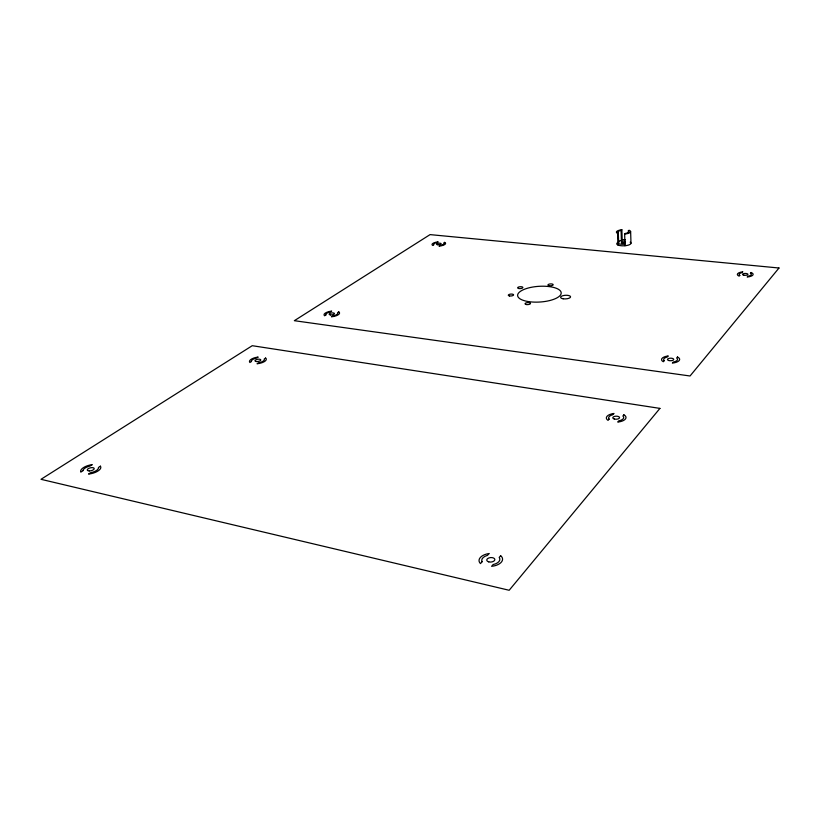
<?xml version="1.0" encoding="UTF-8"?>
<svg xmlns="http://www.w3.org/2000/svg" width="820" height="820" viewBox="0 0 820 820"><rect width="100%" height="100%" fill="white"/><g stroke="black" fill="none" stroke-linecap="round" stroke-linejoin="round"><path stroke-width="1.23" d="M618.69 242.792L618.628 242.751A5.504 1.783 -2.4 0 1 621.263 240.455L622.175 239.747L621.857 229.723L620.935 230.41A5.525 1.753 -2.5 0 0 618.29 232.665L618.69 242.792L617.901 243.478A7.144 2.316 -2.4 0 0 624.973 244.186M624.655 234.069L625.393 233.433A5.525 1.753 -2.5 0 0 628.356 230.861L629.083 230.235A7.175 2.276 -2.5 0 1 624.655 234.069L625.014 245.744M617.952 245.026L617.562 233.382L618.352 232.716M621.078 230.379L621.406 240.424M630.641 231.629L630.98 243.263M628.356 230.861L628.438 233.382M630.16 242.166A7.144 2.327 -2.4 0 1 624.348 245.795A7.144 2.327 -2.4 0 1 617.111 242.966M617.562 233.382A7.175 2.276 -2.5 0 1 621.857 229.723M622.175 239.747A7.144 2.316 -2.4 0 1 625.281 239.624M621.724 243.15A2.46 0.799 -2.4 0 1 625.229 242.771M625.291 242.515A2.46 0.799 -2.4 0 1 621.97 242.546A2.46 0.799 -2.4 0 1 621.98 241.459A2.46 0.799 -2.4 0 1 625.311 241.254M82.943 470.67L80.842 472.156A10.342 4.336 -13.2 0 1 92.27 464.632L89.985 466.047A7.964 3.341 -13.2 0 0 82.943 470.67M779 268.007L690.04 375.99L294.349 320.692L430.059 234.612L779 268.007M659.936 408.391L509.169 590.277L41 479.31L252.242 345.702L659.936 408.391M750.987 272.496L750.372 273.234A6.088 2.091 -0.3 0 1 747.84 276.268L747.204 277.016A7.913 2.716 -0.3 0 0 750.987 272.496M677.494 357.007L676.664 357.991A6.97 2.839 -0.8 0 1 673.24 362.061L672.4 363.065A9.061 3.68 -0.8 0 0 677.494 357.007M623.897 414.817L622.893 415.996A7.575 3.403 -1.6 0 1 618.772 420.855L617.747 422.054A9.84 4.418 -1.6 0 0 623.897 414.817M500.651 555.724L499.185 557.446A9.092 5.002 -4.7 0 1 493.127 564.549L491.621 566.312A11.808 6.498 -4.7 0 0 500.651 555.724M739.794 275.346L739.117 276.145A7.913 2.716 -0.3 0 1 742.807 271.82L741.987 272.63A6.088 2.091 -0.3 0 0 739.722 275.294L739.794 275.346M664.21 360.677L663.298 361.743A9.061 3.68 -0.8 0 1 668.269 355.941L667.193 357.038A6.97 2.839 -0.8 0 0 664.128 360.605L664.21 360.677M609.127 419.102L608.03 420.373A9.84 4.418 -1.6 0 1 614.006 413.454L612.724 414.756A7.575 3.403 -1.6 0 0 609.045 419.01L609.127 419.102M482.088 561.731L480.479 563.596A11.808 6.498 -4.7 0 1 489.253 553.5L487.418 555.386A9.092 5.002 -4.7 0 0 482.016 561.597L482.088 561.731M444.665 242.371L443.743 242.986A5.279 1.681 -5.2 0 1 439.961 245.518L439.028 246.143A6.847 2.183 -5.2 0 0 444.665 242.371M338.762 311.897L337.563 312.697A6.027 2.163 -7.2 0 1 332.654 315.977L331.444 316.786A7.831 2.808 -7.2 0 0 338.762 311.897M265.618 358.053L264.224 358.986A6.56 2.501 -8.8 0 1 258.474 362.819L257.049 363.762A8.528 3.249 -8.8 0 0 265.618 358.053M100.409 466.18L98.482 467.472A7.964 3.341 -13.2 0 1 90.518 472.75L88.55 474.062A10.342 4.336 -13.2 0 0 100.409 466.18M433.718 244.79L432.714 245.457A6.847 2.183 -5.2 0 1 438.167 241.838L437.029 242.525A5.279 1.681 -5.2 0 0 433.678 244.749L433.718 244.79M325.899 314.921L324.597 315.782A7.831 2.808 -7.2 0 1 331.669 311.098L330.214 311.979A6.027 2.163 -7.2 0 0 325.868 314.859L325.899 314.921M251.432 361.507L249.915 362.512A8.528 3.249 -8.8 0 1 258.187 357.059L256.506 358.084A6.56 2.501 -8.8 0 0 251.412 361.446L251.432 361.507M528.551 301.606A21.843 7.872 -3.6 0 0 561.198 292.965A21.843 7.872 -3.6 0 0 528.439 287.963A21.843 7.872 -3.6 0 0 528.551 301.606M518.906 288.537A2.634 0.933 -3.9 0 0 522.893 287.502A2.634 0.933 -3.9 0 0 518.988 286.908A2.634 0.933 -3.9 0 0 518.906 288.537M509.548 295.948A2.665 0.963 -4.1 0 0 513.597 294.892A2.665 0.963 -4.1 0 0 509.65 294.277A2.665 0.963 -4.1 0 0 509.548 295.948M526.419 304.538A2.726 0.994 -3.8 0 0 530.519 303.441A2.726 0.994 -3.8 0 0 526.45 302.795A2.726 0.994 -3.8 0 0 526.419 304.538M549.226 285.719A2.634 0.933 -3.4 0 0 553.192 284.704A2.634 0.933 -3.4 0 0 549.256 284.099A2.634 0.933 -3.4 0 0 549.226 285.719M563.125 298.787A5.012 1.824 -3.1 0 0 570.587 296.83A5.012 1.824 -3.1 0 0 563.032 295.641A5.012 1.824 -3.1 0 0 563.125 298.787M743.842 275.192A2.726 0.933 -0.3 0 0 747.963 274.382A2.726 0.933 -0.3 0 0 743.904 273.572A2.726 0.933 -0.3 0 0 743.842 275.192M669.028 360.574A3.126 1.271 -0.8 0 0 673.722 359.416A3.126 1.271 -0.8 0 0 669.038 358.371A3.126 1.271 -0.8 0 0 669.028 360.574M437.675 244.719A2.357 0.758 -5.2 0 0 441.16 243.755A2.357 0.758 -5.2 0 0 437.593 243.417A2.357 0.758 -5.2 0 0 437.675 244.719M330.47 314.901A2.696 0.974 -7.2 0 0 334.478 313.609A2.696 0.974 -7.2 0 0 330.45 313.209A2.696 0.974 -7.2 0 0 330.47 314.901M614.354 419.03A3.393 1.527 -1.6 0 0 619.561 417.687A3.393 1.527 -1.6 0 0 614.6 416.386A3.393 1.527 -1.6 0 0 614.354 419.03M256.465 361.538A2.942 1.117 -8.8 0 0 260.791 359.959A2.942 1.117 -8.8 0 0 256.393 359.59A2.942 1.117 -8.8 0 0 256.465 361.538M89.257 470.946A3.567 1.496 -13.2 0 0 94.208 468.486A3.567 1.496 -13.2 0 0 88.744 468.404A3.567 1.496 -13.2 0 0 89.257 470.946M488.751 561.874A4.069 2.245 -4.7 0 0 494.86 559.588A4.069 2.245 -4.7 0 0 488.781 557.979A4.069 2.245 -4.7 0 0 488.751 561.874"/></g></svg>
